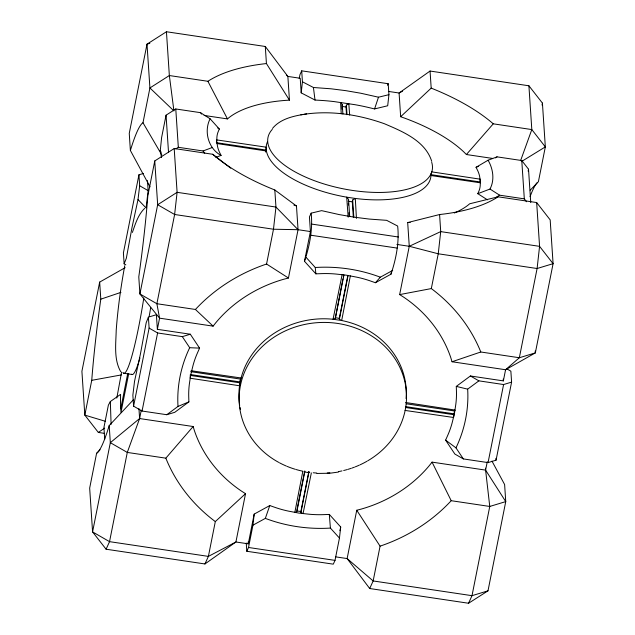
<?xml version="1.0" encoding="UTF-8"?>
<svg xmlns="http://www.w3.org/2000/svg" width="635" height="635" viewBox="0 0 635 635"><rect width="100%" height="100%" fill="white"/><g stroke="black" fill="none" stroke-linecap="round" stroke-linejoin="round"><path stroke-width="0.95" d="M128.699 373.682L120.975 412.409L120.61 405.694A100.481 10.319 -81.5 0 1 120.531 398.01L120.579 394.375L110.347 401.518L111.093 424.347M116.8 398.097L121.595 372.134M343.94 274.971L335.256 318.611L333.05 319.246A83.733 75.319 -3.8 0 0 241.102 377.984L239.546 385.77L239.776 381.897L190.349 374.531L190.151 378.222L239.546 385.77A83.733 75.319 -3.8 0 0 239.673 405.44M161.544 157.551L160.266 150.63L161.623 137.493L166.06 115.181L175.776 108.974L200.493 112.657L210.106 118.793L219.337 129.032L218.305 131.405A100.481 42.664 11.3 0 0 216.908 137.2L216.757 141.708L217.519 146.36A100.481 42.664 11.3 0 0 219.718 152.686L221.083 155.416L215.876 157.369M246.793 551.267L248.515 547.481L252.952 525.177L254.19 514.096L269.764 505.555L275.312 507.492A100.481 90.392 -3.8 0 0 288.663 511.159L298.918 513.104L309.34 514.239A100.481 90.392 -3.8 0 0 323.334 514.652L329.319 514.429L340.693 526.986L339.455 538.067L335.018 560.38L333.296 564.166L246.793 551.267L246.253 543.06M301.196 92.869L302.435 81.788L301.704 70.834L388.207 83.733L388.93 94.678L387.699 105.759L374.563 108.934L368.768 107.545A100.481 42.664 11.3 0 0 355.036 104.704L334.367 101.624A100.481 42.664 11.3 0 0 320.746 100.386L315.016 100.052L301.196 92.869L300.228 78.272L287.869 76.43L286.385 75.152M304.49 261.287C309.578 246.039 312.912 229.354 311.158 213.162L321.604 210.645L339.304 214.606L354.251 217.186L369.149 219.059L386.667 220.337L397.661 226.06C399.415 242.245 396.081 258.929 390.985 274.185L375.42 282.726L369.872 280.781A100.481 90.392 -3.8 0 0 356.521 277.122L346.258 275.169L335.844 274.034A100.481 90.392 -3.8 0 0 321.842 273.622L315.865 273.844L304.49 261.287L310.412 231.545L309.435 216.948L311.158 213.162M125.833 264.811L124.135 263.835L126.333 258.278L132.064 227.227L138.017 199.557L139.668 185.761L138.938 174.815L143.383 173.466M147.479 180.602L148.145 190.635L146.074 207.978L138.017 199.557M265.438 151.892L266.176 147.185A83.733 35.552 11.3 0 1 267.486 141.756M406.194 403.781L454.652 411.004L454.589 410.091L453.549 417.481L405.051 410.432M239.776 381.897L240.094 380.032M124.746 265.692C120.833 287.068 117.793 308.626 116.213 330.311C115.895 343.948 113.673 359.569 120.785 371.769M302.752 471.63L294.83 512.397L296.807 511.834L304.911 471.106M350.353 275.884L341.678 320.524A83.733 75.319 -3.8 0 1 406.067 398.574M125.174 267.668L99.663 282.099L81.907 371.324L84.82 415.115L98.338 432.443L104.116 433.308M99.663 282.099L100.798 299.172A167.465 17.201 -81.5 0 0 91.742 380.325L84.82 415.115L105.291 421.267M150.035 186.873L130.381 150.471A167.465 17.201 -81.5 0 1 142.986 122.753L149.916 87.955L147.002 44.164L166.441 31.75L265.295 46.482L287.869 76.43L289.449 100.147L285.274 100.409A133.969 56.88 11.3 0 0 229.362 117.34L227.473 118.92L204.113 115.435M138.938 174.815L123.404 252.889L124.135 263.835M133.334 399.836L109.196 425.593A167.465 17.201 -81.5 0 1 96.591 453.311L89.67 488.101L92.575 531.9L106.093 549.219L204.946 563.959L235.918 541.996L245.531 493.673L241.657 491.22A133.969 120.515 -3.8 0 1 194.405 430.641L193.143 426.522L139.605 418.544L110.331 442.674L92.575 531.9L109.537 541.655L208.391 556.387L235.918 541.996L248.277 543.838L254.19 514.096M154.757 160.949L147.836 195.739A167.465 17.201 -81.5 0 1 138.779 276.884L139.914 293.965L159.575 318.167L213.114 326.144L215.892 322.62A133.969 120.515 -3.8 0 1 283.845 279.217L288.441 278.027L298.053 229.703L296.474 205.986L274.82 189.984A167.465 71.096 11.3 0 1 212.741 154.273L174.196 148.534L154.757 160.949L157.67 204.74L139.914 293.965L156.877 303.72L195.429 309.467L213.114 326.144M120.729 408.765L127.675 373.777M133.588 406.162L149.122 328.089L148.392 317.143L156.393 314.722L157.361 329.319L190.309 334.224L199.581 348.131L197.35 353.155A100.481 90.392 -3.8 0 0 193.088 365.228L190.786 374.491L189.381 383.889A100.481 90.392 -3.8 0 0 188.722 396.502L188.889 401.884L174.776 412.298L166.783 414.719L142.065 411.036L133.588 406.162L132.858 395.208L134.517 381.421L140.47 353.751L146.193 322.699L148.392 317.143M106.093 549.219L109.537 541.655L127.286 452.43L139.605 418.544L141.272 410.178M157.361 329.319L159.575 318.167L156.877 303.72L174.625 214.495L177.101 192.326L174.196 148.534M142.065 411.036L157.599 332.962L149.122 328.089M299.212 78.502L299.982 74.62L301.704 70.834M245.531 493.673L215.313 521.589L208.391 556.387L204.946 563.959M195.429 309.467A167.465 150.646 -3.8 0 1 266.565 264.025L273.487 229.227L275.955 207.058L274.82 189.984M341.233 113.808L340.582 102.402L342.257 104.545L341.892 106.402L346.012 107.013L346.519 114.633M346.012 107.013L346.377 105.156L348.805 103.624L349.663 115.07M353.322 217.083L352.306 201.851L352.679 199.993L355.298 198.445A83.733 35.552 11.3 0 0 430.959 175.53L480.385 182.809M296.942 509.953L304.657 471.162M335.256 318.611L342.916 278.908M343.297 276.971L343.686 275.026M311.34 472.908L303.054 513.62L300.926 512.453L300.871 511.54L308.777 471.773M342.13 274.653L333.05 319.246L341.678 320.524L339.376 319.23L339.312 318.318L347.805 275.638M300.926 512.453L309.031 471.718M339.376 319.23L348.059 275.582M339.947 530.701L340.693 526.986M390.985 274.185L391.358 272.32M369.705 588.518L373.15 580.946L380.071 546.148A167.465 150.646 -3.8 0 0 451.207 500.705L489.76 506.452L505.746 501.61L485.6 470.114L432.062 462.129L429.284 465.653A133.969 120.515 -3.8 0 1 361.339 509.056L356.743 510.246L347.131 558.57L369.705 588.518L468.559 603.25L487.997 590.836L505.746 501.61L504.619 484.529L491.982 461.129M399.653 294.6L409.265 246.285L407.686 222.567L439.587 214.535A167.465 71.096 11.3 0 0 498.118 196.81L536.662 202.557L550.18 219.885L553.093 263.676L535.337 352.901L505.571 369.737L452.033 361.752L450.779 357.632A133.969 120.515 -3.8 0 0 403.519 297.053L399.653 294.6L431.324 288.576A167.465 150.646 -3.8 0 1 480.798 351.996L519.343 357.743L535.337 352.901L535.21 351.004M431.324 288.576L438.245 253.786L440.714 231.616L439.587 214.535M528.145 171.148L528.526 169.212L521.772 160.544L497.054 156.861L488.077 160.226L476.052 167.299L477.417 170.029A100.481 42.664 11.3 0 1 479.615 176.355L480.377 180.999L480.227 185.515A100.481 42.664 11.3 0 1 478.83 191.302L477.798 193.683L487.466 199.85M542.036 105.045L542.425 103.1L528.907 85.781L430.054 71.041L399.082 93.004L388.628 91.448M468.559 603.25L472.003 595.678L489.76 506.452L485.6 470.114L487.267 461.748M506.627 368.729L510.865 371.165L511.596 382.111L496.062 460.184L488.061 462.605L463.352 458.922L454.866 454.049L445.603 440.142L447.834 435.118A100.481 90.392 -3.8 0 0 452.088 423.045L454.398 413.782L455.803 404.384A100.481 90.392 -3.8 0 0 456.462 391.779L456.295 386.397L470.4 375.976L503.357 380.889L505.571 369.737L519.343 357.743L537.099 268.518L539.575 246.348L536.662 202.557M488.061 462.605L503.595 384.54L511.596 382.111M132.39 232.426C135.35 223.98 138.033 214.773 144.613 208.407M374.563 108.934L378.484 97.203L388.93 94.678M252.952 525.177L265.343 518.382L269.764 505.555M520.589 160.679L531.812 129.572L528.907 85.781M454.652 411.004L455.025 410.059L405.63 402.511M387.517 85.241L388.207 83.733M157.599 332.962L182.316 336.645L189.69 347.71C180.935 365.879 176.752 386.286 178.006 406.432L166.783 414.719M463.352 458.922L455.978 447.865C464.725 429.697 468.916 409.289 467.662 389.144L478.885 380.849L503.595 384.54M210.106 118.793C203.66 131.342 208.312 148.677 221.083 155.416M191.143 371.729L191.627 370.8L241.102 377.984L240.578 379.095L191.143 371.729L191.087 370.816M477.798 193.683L489.99 189.047C494.832 179.999 493.109 168.807 488.077 160.226M110.347 401.518L108.363 405.162L103.926 427.474L104.711 439.261M265.93 151.86L266.43 151.003L266.176 147.185L216.749 139.906L216.384 142.669L265.811 150.035M272.486 128.445C279.94 119.316 292.187 116.316 303.292 114.435M109.196 425.593L110.331 442.674L127.286 452.43L165.838 458.168L193.143 426.522M402.526 91.21L399.082 93.004L400.661 116.721L404.947 118.253A133.969 56.88 11.3 0 1 464.248 152.352L466.392 154.527L493.268 123.825L531.812 129.572L545.33 146.899L538.409 181.689L530.185 190.222M375.42 282.726L380.325 277.193L392.708 270.399M96.591 453.311L100.012 449.755M400.661 116.721L431.189 88.122L430.054 71.041M98.338 432.443L104.672 428.101M175.895 148.844L178.324 147.296L203.033 150.979L212.019 147.614M495.435 157.901L497.054 156.861M495.554 197.771L499.602 195.183L524.319 198.866L526.566 201.755M521.565 161.504L545.33 146.899L542.425 103.1M409.265 246.285L440.714 231.616L539.575 246.348L553.093 263.676L537.099 268.518L438.245 253.786L409.265 246.285L396.907 244.443M178.006 406.432L188.889 401.884M476.052 167.299L478.655 166.322M452.033 361.752L480.798 351.996M100.798 299.172L120.936 292.378M149.828 43.307L147.002 44.164L129.254 133.39L130.381 150.471M182.316 336.645L190.309 334.224M487.997 590.836L472.003 595.678L373.15 580.946L347.131 558.57L335.724 556.871M498.118 196.81L469.662 203.795L467.765 205.367A133.969 56.88 11.3 0 1 454.271 213.019M91.742 380.325L121.412 374.904M304.284 114.284C331.184 110.268 358.878 114.665 384.342 123.714C402.558 131.485 425.283 140.764 431.729 161.346M338.439 472.059L329.867 473.234L316.897 473.456M300.847 114.832L306.586 113.911M306.213 257.5L315.262 267.494C337.304 266.128 359.664 269.367 380.325 277.193M339.455 538.067L330.406 528.082C308.364 529.447 286.004 526.209 265.343 518.382M407.686 222.567L410.194 222.409M298.053 229.703L273.487 229.227L174.625 214.495L157.67 204.74L177.101 192.326L275.955 207.058L298.053 229.703L310.412 231.545M302.435 81.788L313.428 87.503L330.946 88.789L345.845 90.662L360.791 93.234L378.484 97.203M189.69 347.71L199.581 348.131M335.193 317.698L339.312 318.318M300.871 511.54L296.751 510.921M352.306 201.851L348.186 201.239M289.449 100.147L266.43 63.563A167.465 71.096 11.3 0 0 207.899 81.288L169.347 75.541L149.916 87.955L173.934 110.934L169.347 75.541L166.441 31.75M466.392 154.527L492.673 158.448M430.459 174.577L479.893 181.943L480.147 179.165L431.673 171.855M311.888 224.115L398.383 237.006M310.65 235.196L397.153 248.087M405.392 406.59L453.85 413.814M190.405 375.444L239.832 382.81M405.455 407.495L453.914 414.719M123.738 373.253L131.977 374.483M248.515 547.481L335.018 560.38M216.987 143.55L266.43 151.003A83.733 35.552 11.3 0 0 346.678 197.16L348.559 199.382L349.695 216.511M304.078 471.861L308.316 472.591M456.295 386.397L467.662 389.144M293.902 205.073L296.474 205.986M139.668 185.761L148.145 190.635M470.4 375.976L478.885 380.849M489.99 189.047L499.602 195.183M217.726 128.008L219.337 129.032M266.565 264.025L288.441 278.027M445.603 440.142L455.978 447.865M212.741 154.273L230.743 168.188M200.493 112.657L201.62 114.102M203.033 150.979L204.724 153.146M356.743 510.246L380.071 546.148M142.986 122.753L161.838 155.011M160.266 150.63L161.179 152.352M207.899 81.288L227.473 118.92M432.062 462.129L451.207 500.705M313.428 87.503L315.016 100.052M315.262 267.494L315.865 273.844M329.319 514.429L330.406 528.082M348.186 217.178L346.678 197.16L355.298 198.445L356.441 218.408M528.526 169.212L530.749 202.613M521.772 160.544L524.319 198.866M503.23 379.063L503.357 380.889M495.935 458.359L496.062 460.184M485.473 468.138L485.6 470.114M346.377 105.156L347.012 114.673M352.679 199.993L353.814 217.13M342.257 104.545L342.892 114.062M341.955 107.355L342.082 109.26M348.313 203.144L348.44 205.041M348.948 212.661L349.075 214.566M265.295 46.482L266.43 63.563M248.15 542.012L248.277 543.838M175.776 108.974L178.324 147.296M166.06 115.181L168.537 152.519M138.954 408.662L139.605 418.544M430.943 173.633L430.959 175.53M530.066 196.659A167.465 17.201 -81.5 0 1 537.385 182.499M431.189 88.122A167.465 71.096 11.3 0 1 493.268 123.825M215.313 521.589A167.465 150.646 -3.8 0 1 165.838 458.168M240.379 409.321A83.733 75.319 -3.8 0 1 239.998 407.384M278.749 462.399A83.733 75.319 -3.8 0 1 259.072 349.774A83.733 75.319 -3.8 0 1 385.985 347.535A83.733 75.319 -3.8 0 1 367.705 460.827M366.959 461.256A83.733 75.319 -3.8 0 1 360.069 464.804M359.283 465.161A83.733 75.319 -3.8 0 1 355.29 466.836M354.481 467.146A83.733 75.319 -3.8 0 1 352.036 468.035M351.211 468.32A83.733 75.319 -3.8 0 1 347.885 469.368M347.051 469.614A83.733 75.319 -3.8 0 1 343.678 470.503M341.971 470.9A83.733 75.319 -3.8 0 1 338.542 471.607M329.867 472.789A83.733 75.319 -3.8 0 1 327.239 472.98M316.73 473.019A83.733 75.319 -3.8 0 1 313.238 472.765M309.769 472.384A83.733 75.319 -3.8 0 1 308.038 472.138M302.895 471.226A83.733 75.319 -3.8 0 1 296.164 469.551M295.331 469.305A83.733 75.319 -3.8 0 1 287.218 466.431M286.433 466.098A83.733 75.319 -3.8 0 1 279.503 462.804M431.721 162.314A83.733 35.552 11.3 0 1 341.693 188.5A83.733 35.552 11.3 0 1 272.272 129.381M150.67 307.721A83.733 8.596 -81.5 0 1 149.209 316.127M139.946 357.989A83.733 8.596 -81.5 0 1 131.564 374.205M143.827 297.91A83.733 8.596 -81.5 0 1 122.944 372.475"/></g></svg>
